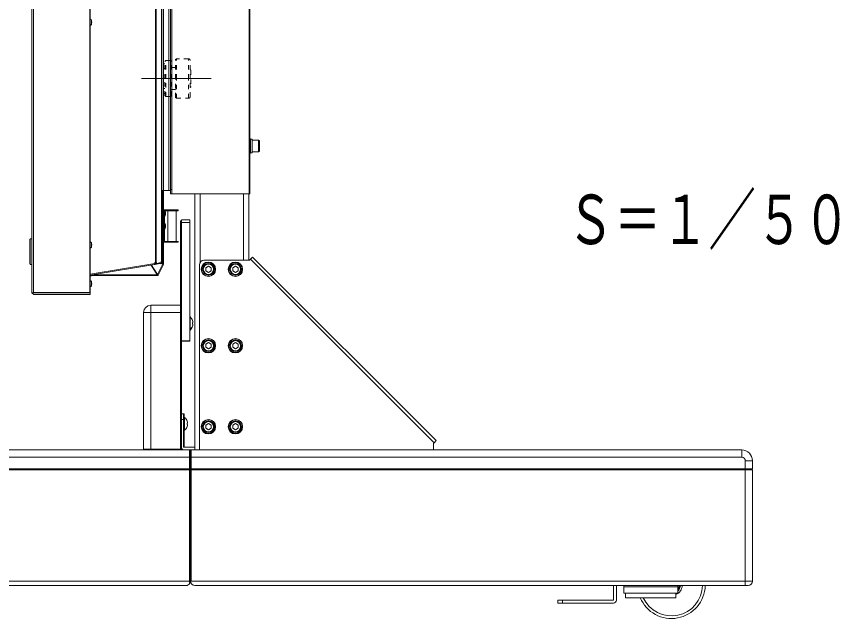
# Model space of a CAD drawing. Units: millimetres, scale not verified. Extents: x -62 to 63, y -56 to 57.
# Drawn here: x 42.5 to 60.78, y -8.96 to 4.43 of the extents above; entities that cross this region are included whole.
import ezdxf
from ezdxf.enums import TextEntityAlignment as Align

# ---------------------------------------------------------------- set-up
doc = ezdxf.new("R2010")
doc.units = ezdxf.units.MM
doc.header["$LTSCALE"] = 0.125
doc.linetypes.add('USER1', pattern=[0.8, 0.45, -0.05, 0.1, -0.05, 0.1, -0.05])
doc.linetypes.add('USER2', pattern=[50.8, 31.75, -6.35, 6.35, -6.35])
doc.layers.add('0-3_TOUROKU', color=7, linetype='Continuous')
doc.layers.add('0-5_GAIKEI', color=1, linetype='Continuous', lineweight=18)
doc.styles.add('ＭＳ ゴシック', font='')
doc.styles.get('ＭＳ ゴシック').set_extended_font_data('MS Gothic')

msp = doc.modelspace()

# ---------------------------------------------------------------- linework, layer by layer
at = {"layer": '0-5_GAIKEI', "color": 7}
for p, q in [((42.8337, -1.707), (42.8337, 37.805)), ((44.1237, -1.707), (44.1237, 37.805)), ((44.1337, 37.815), (44.1337, -1.717)), ((45.5857, -1.0438), (45.5857, 37.1419)), ((45.7199, -1.0209), (45.7199, 37.119)), ((45.7257, 37.119), (45.7257, -1.0209)), ((47.6847, 19.087), (47.6847, 0.483)), ((45.7607, 0.559), (45.7607, 18.983)), ((45.9207, 0.583), (45.9207, 18.983)), ((47.6927, 1.709), (47.6847, 1.709)), ((47.7061, 1.703), (47.6927, 1.703)), ((47.7327, 1.703), (47.7194, 1.703)), ((47.7327, 1.703), (47.7327, 1.395)), ((47.8767, 1.679), (47.7327, 1.679)), ((47.8927, 1.663), (47.8767, 1.679)), ((47.8767, 1.679), (47.8767, 1.549)), ((47.8927, 1.663), (47.8927, 1.549)), ((47.8767, 1.549), (47.8767, 1.419)), ((47.8927, 1.549), (47.8927, 1.435)), ((47.6927, 1.395), (47.7327, 1.395)), ((47.7327, 1.419), (47.8767, 1.419)), ((47.8767, 1.419), (47.8927, 1.435)), ((45.7257, 0.559), (45.7607, 0.559)), ((45.7457, 0.119), (45.7457, 0.559)), ((45.7657, 0.559), (45.7657, 0.119)), ((45.8807, 0.559), (45.9207, 0.559)), ((45.9207, 0.483), (45.9207, 0.583)), ((45.9447, 0.583), (45.9447, 0.483)), ((45.9447, 0.483), (45.9207, 0.483)), ((45.9447, 0.483), (45.9207, 0.483)), ((46.4607, -5.207), (46.4607, 0.483)), ((46.5807, -1.031), (46.5807, 0.483)), ((47.5407, -0.991), (47.5407, 0.483)), ((47.6607, -0.991), (47.6607, 0.483)), ((47.6847, 0.483), (47.6647, 0.483)), ((45.7577, 0.119), (45.7417, 0.119)), ((45.7773, 0.119), (45.7577, 0.119)), ((45.7577, -0.021), (45.7577, 0.119)), ((45.7577, 0.049), (45.7577, 0.119)), ((45.7577, -0.021), (45.7577, 0.049)), ((45.7773, -0.021), (45.7773, 0.119)), ((45.7877, 0.129), (45.7857, 0.129)), ((45.7877, 0.129), (45.8277, 0.129)), ((45.7877, 0.1169), (45.7877, 0.129)), ((45.8277, 0.109), (45.7978, 0.109)), ((45.8022, -0.0024), (45.8022, 0.1005)), ((45.8732, 0.129), (45.8277, 0.129)), ((45.8277, 0.129), (45.8277, 0.109)), ((45.8277, 0.109), (45.8732, 0.109)), ((45.8622, 0.109), (45.8622, -0.571)), ((46.0857, 0.129), (45.8732, 0.129)), ((45.8732, 0.129), (45.8732, 0.109)), ((46.0857, 0.109), (45.8732, 0.109)), ((46.0457, -0.571), (46.0457, 0.109)), ((46.0857, 0.109), (46.0857, 0.129)), ((45.7417, -0.021), (45.7577, -0.021)), ((45.7457, -1.0691), (45.7457, -0.021)), ((45.7577, -0.021), (45.7773, -0.021)), ((45.7657, -0.021), (45.7657, -1.073)), ((45.7773, -0.161), (45.7657, -0.161)), ((45.7773, -0.301), (45.7773, -0.161)), ((45.7857, -0.1624), (45.7857, -0.0196)), ((45.8022, -0.2824), (45.8022, -0.1795)), ((46.1427, -0.111), (46.1607, -0.111)), ((46.1427, -1.9929), (46.1427, -0.111)), ((46.1607, -0.151), (46.1607, -0.091)), ((46.3447, -0.091), (46.1607, -0.091)), ((46.1607, -0.151), (46.1607, -2.0788)), ((46.3447, -0.151), (46.1607, -0.151)), ((46.3447, -0.151), (46.3447, -0.091)), ((46.3447, -0.151), (46.3447, -2.781)), ((45.7657, -0.301), (45.7773, -0.301)), ((45.7857, -0.571), (45.7857, -0.2996)), ((45.7877, -0.571), (45.7857, -0.571)), ((45.7877, -0.591), (45.7857, -0.591)), ((45.7877, -0.591), (45.7877, -0.571)), ((45.8277, -0.591), (45.7877, -0.591)), ((45.8732, -0.571), (45.8277, -0.571)), ((45.8277, -0.591), (45.8732, -0.591)), ((45.8732, -0.571), (46.0857, -0.571)), ((45.8732, -0.571), (45.8732, -0.591)), ((45.8732, -0.591), (46.0857, -0.591)), ((46.0857, -0.591), (46.0857, -0.571)), ((44.1337, -1.3024), (45.5724, -1.0642)), ((45.5641, -1.0858), (44.1337, -1.3226)), ((45.6273, -1.3098), (45.4958, -1.0972)), ((45.5596, -1.0866), (45.5641, -1.0858)), ((45.5641, -1.0858), (45.5762, -1.0838)), ((45.5724, -1.0439), (45.5729, -1.0438)), ((45.5724, -1.0642), (45.5762, -1.0636)), ((45.5799, -1.063), (45.5762, -1.0636)), ((45.5762, -1.0838), (45.5762, -1.0636)), ((45.5799, -1.0832), (45.5762, -1.0838)), ((45.5799, -1.063), (45.5965, -1.0602)), ((45.5799, -1.063), (45.5799, -1.0832)), ((45.5799, -1.0832), (45.5965, -1.0805)), ((45.5999, -1.0438), (45.5857, -1.0438)), ((45.5965, -1.0602), (45.601, -1.0595)), ((45.5965, -1.0805), (45.5965, -1.0602)), ((45.5965, -1.0805), (45.602, -1.0796)), ((45.5999, -1.0438), (45.6093, -1.0438)), ((45.601, -1.0438), (45.601, -1.0595)), ((45.6927, -1.0646), (45.602, -1.0796)), ((45.6273, -1.3098), (45.7457, -1.073)), ((45.7636, -1.0819), (45.6436, -1.3219)), ((45.6865, -1.0656), (45.6796, -1.0667)), ((45.6949, -1.0642), (45.6927, -1.0646)), ((45.709, -1.0619), (45.6949, -1.0642)), ((45.6949, -1.0642), (45.6949, -1.0641)), ((45.7199, -1.0209), (45.7104, -1.0209)), ((45.7104, -1.0209), (45.7104, -1.0437)), ((45.7198, -1.0563), (45.7439, -1.0753)), ((45.7257, -1.0209), (45.7199, -1.0209)), ((45.7457, -1.0691), (45.7234, -1.0515)), ((45.7237, -1.0594), (45.7317, -1.0581)), ((45.7257, -1.0209), (45.7257, -1.0421)), ((45.7439, -1.0753), (45.7457, -1.073)), ((45.7476, -1.0706), (45.7457, -1.0691)), ((45.7457, -1.073), (45.7476, -1.0706)), ((45.7636, -1.0819), (45.7457, -1.073)), ((45.7457, -1.073), (45.7657, -1.073)), ((46.5607, -1.091), (46.5607, -5.207)), ((47.6962, -0.9655), (47.7414, -0.9202)), ((47.7414, -0.9202), (51.8214, -5.0002)), ((45.4894, -1.0982), (45.6222, -1.313)), ((45.5072, -1.1155), (45.5008, -1.1166)), ((46.631, -1.1826), (46.6069, -1.1826)), ((46.6318, -1.1742), (46.6076, -1.1742)), ((46.7607, -1.1217), (46.7007, -1.1563)), ((46.7007, -1.1563), (46.7007, -1.2256)), ((46.8207, -1.1563), (46.7607, -1.1217)), ((47.2318, -1.1742), (47.2076, -1.1742)), ((44.1939, -1.333), (44.1337, -1.3429)), ((45.6257, -1.333), (44.1337, -1.333)), ((44.1353, -1.441), (44.1337, -1.441)), ((44.1353, -1.581), (44.1353, -1.441)), ((44.1602, -1.5624), (44.1602, -1.4595)), ((44.1922, -1.313), (45.6222, -1.313)), ((45.6222, -1.313), (45.6232, -1.3145)), ((45.6232, -1.3145), (45.6257, -1.313)), ((45.6257, -1.313), (45.6283, -1.3114)), ((45.6257, -1.333), (45.6257, -1.313)), ((45.6257, -1.313), (45.6436, -1.3219)), ((45.6283, -1.3114), (45.6273, -1.3098)), ((44.1337, -1.581), (44.1353, -1.581)), ((42.8337, -1.707), (42.8366, -1.7099)), ((42.8366, -1.7139), (42.8708, -1.748)), ((42.8537, -1.727), (42.8737, -1.747)), ((44.1337, -1.747), (42.8737, -1.747)), ((42.8779, -1.751), (44.1237, -1.751)), ((44.1337, -1.717), (44.1337, -1.747)), ((45.4807, -1.9909), (46.1407, -1.9909)), ((46.1407, -1.9909), (46.1607, -2.0109)), ((46.1407, -2.1509), (46.1407, -1.9909)), ((45.3207, -5.187), (45.3207, -2.1509)), ((45.4807, -2.1509), (46.1407, -2.1509)), ((45.4807, -2.1509), (45.4807, -5.187)), ((46.1407, -2.1509), (46.1607, -2.1509)), ((46.1607, -2.0788), (46.1607, -2.1509)), ((46.1607, -2.1509), (46.1607, -5.187)), ((46.3527, -2.251), (46.3447, -2.251)), ((46.3527, -2.251), (46.3527, -2.391)), ((46.4065, -2.3283), (46.4072, -2.328)), ((46.4065, -2.3739), (46.4168, -2.3739)), ((46.3447, -2.531), (46.3527, -2.531)), ((46.3527, -2.391), (46.3527, -2.531)), ((46.3992, -2.474), (46.3986, -2.4737)), ((46.4065, -2.408), (46.4168, -2.408)), ((46.4072, -2.454), (46.4065, -2.4536)), ((46.4072, -2.3939), (46.4088, -2.3939)), ((46.1607, -2.781), (46.3447, -2.781)), ((46.3447, -2.791), (46.1607, -2.791)), ((46.3447, -2.781), (46.3447, -2.791)), ((46.631, -2.8826), (46.6069, -2.8826)), ((46.6318, -2.8742), (46.6076, -2.8742)), ((46.1607, -4.407), (46.2047, -4.407)), ((46.1607, -4.407), (46.2047, -4.407)), ((46.2047, -4.527), (46.1607, -4.527)), ((46.2047, -4.407), (46.2047, -4.527)), ((46.2047, -4.407), (46.2247, -4.407)), ((46.2247, -4.527), (46.2047, -4.527)), ((46.2247, -4.407), (46.2247, -4.527)), ((46.233, -4.487), (46.2247, -4.487)), ((46.2247, -5.143), (46.2247, -4.527)), ((46.233, -4.487), (46.233, -4.627)), ((46.2868, -4.5643), (46.2875, -4.564)), ((46.233, -4.627), (46.233, -4.767)), ((46.2868, -4.6099), (46.2971, -4.6099)), ((46.2868, -4.644), (46.2971, -4.644)), ((46.2875, -4.69), (46.2868, -4.6896)), ((46.631, -4.6826), (46.6069, -4.6826)), ((46.6318, -4.6742), (46.6076, -4.6742)), ((46.2247, -4.767), (46.233, -4.767)), ((51.7607, -5.061), (51.7762, -5.0455)), ((51.7607, -5.207), (51.7607, -5.061)), ((51.8214, -5.0002), (51.7762, -5.0455)), ((30.256, -5.207), (46.3407, -5.207)), ((45.3207, -5.187), (45.4807, -5.187)), ((45.3407, -5.207), (45.3207, -5.187)), ((45.4807, -5.187), (45.4807, -5.207)), ((46.1507, -5.197), (46.1407, -5.187)), ((46.1407, -5.207), (46.1507, -5.197)), ((46.1607, -5.187), (46.1507, -5.197)), ((46.2047, -5.143), (46.2247, -5.143)), ((46.2247, -5.143), (46.4607, -5.143)), ((46.2247, -5.143), (46.4607, -5.143)), ((46.3407, -5.367), (46.3407, -5.207)), ((46.3407, -5.207), (46.3807, -5.207)), ((46.3407, -5.207), (46.3807, -5.207)), ((46.3607, -5.227), (46.3807, -5.207)), ((46.3607, -5.367), (46.3607, -5.227)), ((46.3807, -5.207), (46.4607, -5.207)), ((46.3807, -5.207), (58.6107, -5.207)), ((46.3807, -5.207), (46.3807, -5.367)), ((51.7607, -5.207), (51.8007, -5.207)), ((51.9407, -5.207), (51.8007, -5.207)), ((58.6107, -5.207), (58.6107, -5.367)), ((46.3607, -5.367), (46.3407, -5.367)), ((46.3407, -5.627), (46.3407, -5.367)), ((46.3607, -5.367), (46.3607, -5.627)), ((46.3807, -5.367), (46.3607, -5.367)), ((46.3607, -5.627), (46.3607, -5.367)), ((46.3807, -5.367), (46.3807, -5.627)), ((58.6907, -5.627), (58.6907, -5.447)), ((58.8507, -5.447), (58.6907, -5.447)), ((58.8507, -5.447), (58.8507, -5.627)), ((46.3607, -5.627), (46.3407, -5.627)), ((46.3407, -5.647), (46.3607, -5.647)), ((46.3607, -5.627), (46.3607, -5.6466)), ((46.3607, -5.647), (46.3607, -5.627)), ((46.3807, -5.627), (46.3607, -5.627)), ((46.3807, -5.647), (46.3607, -5.647)), ((58.6907, -5.647), (58.8507, -5.647)), ((58.8107, -5.647), (58.8107, -5.627)), ((58.8507, -5.647), (58.8507, -8.123)), ((46.2607, -8.223), (30.2596, -8.223)), ((33.0187, -8.223), (46.2607, -8.223)), ((46.3807, -8.123), (46.3607, -8.123)), ((55.7627, -8.223), (46.4607, -8.223)), ((58.6907, -8.223), (46.4607, -8.223)), ((58.4707, -8.223), (57.8005, -8.223)), ((58.6907, -8.123), (58.8507, -8.123)), ((58.6907, -8.223), (58.6907, -8.123)), ((58.7507, -8.223), (58.6907, -8.223))]:
    msp.add_line(p, q, dxfattribs=at)
at = {"layer": '0-5_GAIKEI'}
for p, q in [((42.8708, -1.7099), (42.8708, 37.808)), ((44.1353, 4.369), (44.1337, 4.369)), ((44.1337, 4.229), (44.1353, 4.229)), ((44.1353, 4.229), (44.1353, 4.369)), ((44.1602, 4.2476), (44.1602, 4.3505)), ((42.8037, -0.5233), (42.7937, -0.5233)), ((42.7937, -1.0731), (42.7937, -0.5233)), ((42.8037, -0.5133), (42.8037, -1.0835)), ((42.8337, -0.5133), (42.8037, -0.5133)), ((44.1353, -0.581), (44.1337, -0.581)), ((44.1337, -0.721), (44.1353, -0.721)), ((44.1353, -0.721), (44.1353, -0.581)), ((44.1602, -0.7024), (44.1602, -0.5995)), ((42.7937, -1.0731), (42.8037, -1.0731)), ((42.8337, -1.0835), (42.8037, -1.0835)), ((51.7762, -5.0455), (47.6962, -0.9655)), ((46.7007, -1.2256), (46.7607, -1.2602)), ((46.7607, -1.2602), (46.8207, -1.2256)), ((46.8207, -1.2256), (46.8207, -1.1563)), ((47.231, -1.1826), (47.2069, -1.1826)), ((47.3007, -1.1563), (47.3007, -1.2256)), ((47.3007, -1.2256), (47.3607, -1.2602)), ((47.3607, -1.2602), (47.4207, -1.2256)), ((47.4207, -1.2256), (47.4207, -1.1563)), ((42.8537, -1.727), (42.8708, -1.7099)), ((42.8779, -1.707), (44.1237, -1.707)), ((46.7607, -2.8217), (46.7007, -2.8563)), ((46.7607, -2.8217), (46.7007, -2.8563)), ((46.7007, -2.8563), (46.7007, -2.9256)), ((46.7007, -2.8563), (46.7007, -2.9256)), ((46.7007, -2.9256), (46.7607, -2.9602)), ((46.7007, -2.9256), (46.7607, -2.9602)), ((46.8207, -2.8563), (46.7607, -2.8217)), ((46.8207, -2.8563), (46.7607, -2.8217)), ((46.7607, -2.9602), (46.8207, -2.9256)), ((46.8207, -2.9256), (46.8207, -2.8563)), ((47.231, -2.8826), (47.2069, -2.8826)), ((47.2318, -2.8742), (47.2076, -2.8742)), ((47.3007, -2.9256), (47.3607, -2.9602)), ((47.4207, -2.8563), (47.3607, -2.8217)), ((47.3607, -2.9602), (47.4207, -2.9256)), ((47.4207, -2.9256), (47.4207, -2.8563)), ((46.7607, -4.6217), (46.7007, -4.6563)), ((46.7007, -4.6563), (46.7007, -4.7256)), ((46.7007, -4.7256), (46.7607, -4.7602)), ((46.7607, -4.7602), (46.8207, -4.7256)), ((47.231, -4.6826), (47.2069, -4.6826)), ((47.2318, -4.6742), (47.2076, -4.6742)), ((47.3607, -4.6217), (47.3007, -4.6563)), ((47.3007, -4.6563), (47.3007, -4.7256)), ((47.3007, -4.7256), (47.3607, -4.7602)), ((47.4207, -4.6563), (47.3607, -4.6217)), ((47.3607, -4.7602), (47.4207, -4.7256)), ((47.4207, -4.7256), (47.4207, -4.6563)), ((46.3407, -5.367), (30.256, -5.367)), ((58.6107, -5.367), (46.3807, -5.367)), ((46.3407, -5.647), (30.0344, -5.647)), ((46.3407, -5.627), (30.0387, -5.627)), ((46.3407, -8.123), (46.3407, -5.647)), ((46.3607, -5.647), (46.3607, -8.123)), ((46.3607, -8.123), (46.3607, -5.647)), ((58.6907, -5.627), (46.3807, -5.627)), ((30.3359, -8.123), (46.3407, -8.123)), ((46.3807, -8.123), (58.6907, -8.123)), ((55.8267, -8.547), (55.8267, -8.223)), ((55.9947, -8.223), (55.8267, -8.223)), ((55.9907, -8.251), (55.9907, -8.391)), ((57.1907, -8.251), (55.9907, -8.251)), ((57.1907, -8.391), (55.9907, -8.391)), ((56.0307, -8.391), (56.0307, -8.491)), ((57.1507, -8.491), (57.1507, -8.391)), ((57.1907, -8.391), (57.1907, -8.251)), ((54.5267, -8.547), (54.6267, -8.547)), ((54.5267, -8.611), (54.5267, -8.547)), ((57.1507, -8.491), (56.0307, -8.491)), ((54.6267, -8.611), (54.5267, -8.611))]:
    msp.add_line(p, q, dxfattribs=at)
at = {"layer": '0-5_GAIKEI', "linetype": 'USER1'}
for p, q in [((46.0497, 3.489), (46.0297, 3.469)), ((46.0497, 3.049), (46.0497, 3.489)), ((46.3157, 3.489), (46.0497, 3.489)), ((46.3157, 3.049), (46.3157, 3.489)), ((45.7957, 3.379), (45.7657, 3.379)), ((45.8157, 3.449), (45.7957, 3.429)), ((45.7957, 3.049), (45.7957, 3.429)), ((45.9157, 3.449), (45.8157, 3.449)), ((45.8157, 3.049), (45.8157, 3.449)), ((45.9157, 3.049), (45.9157, 3.449)), ((45.9357, 3.429), (45.9157, 3.449)), ((45.9357, 3.049), (45.9357, 3.429)), ((45.9397, 3.293), (45.9357, 3.297)), ((46.0257, 3.293), (45.9397, 3.293)), ((46.0297, 3.297), (46.0257, 3.293)), ((46.0297, 3.049), (46.0297, 3.469)), ((46.3557, 3.049), (46.3557, 3.449)), ((45.7957, 3.269), (45.7657, 3.269)), ((46.3717, 3.229), (46.3717, 2.869)), ((45.7957, 2.669), (45.7957, 3.049)), ((45.8157, 2.649), (45.8157, 3.049)), ((45.9157, 2.649), (45.9157, 3.049)), ((46.0297, 2.629), (46.0297, 3.049)), ((46.0497, 2.609), (46.0497, 3.049)), ((46.3557, 2.649), (46.3557, 3.049)), ((45.7657, 2.829), (45.7957, 2.829)), ((45.9357, 2.801), (45.9397, 2.805)), ((45.9397, 2.805), (46.0257, 2.805)), ((46.0257, 2.805), (46.0297, 2.801)), ((45.7657, 2.719), (45.7957, 2.719)), ((45.7957, 2.669), (45.8157, 2.649)), ((45.8157, 2.649), (45.9157, 2.649)), ((46.0297, 2.629), (46.0497, 2.609))]:
    msp.add_line(p, q, dxfattribs=at)
at = {"layer": '0-5_GAIKEI', "linetype": 'USER2'}
msp.add_line((45.2753, 3.049), (46.824, 3.049), dxfattribs=at)
at = {"layer": '0-5_GAIKEI', "color": 7}
for points in [[(42.8366, 37.808), (42.8366, -1.7099), (42.8537, -1.727)], [(45.5857, 37.1419), (45.5999, 37.1419), (45.5999, -1.0438)], [(45.9447, 0.483), (47.6647, 0.483), (47.6647, 19.087), (45.9447, 19.087), (45.9447, 19.423), (45.9207, 19.423)], [(45.7607, 0.559), (45.8807, 0.559), (45.8807, 18.983)], [(45.9207, 0.583), (45.9447, 0.583), (45.9447, 18.983), (45.9207, 18.983)], [(47.6847, 1.389), (47.6927, 1.389), (47.6927, 1.709)], [(45.7417, 0.049), (45.7417, 0.149), (45.7257, 0.149)], [(45.7257, -0.051), (45.7417, -0.051), (45.7417, 0.049)], [(45.7877, -0.571), (45.8277, -0.571), (45.8277, -0.591)], [(45.5857, -1.0438), (45.5724, -1.0438), (45.5724, -1.0642)], [(45.6093, -1.0438), (45.6093, -1.0604), (45.7104, -1.0437)], [(46.6607, -0.991), (47.6707, -0.991), (47.6962, -0.9655)], [(47.4207, -1.1563), (47.3607, -1.1217), (47.3007, -1.1563)], [(45.4807, -1.9909), (45.4807, -2.1509), (45.3207, -2.1509)], [(45.4807, -5.187), (46.1407, -5.187), (46.1407, -2.1509)], [(46.2047, -5.143), (46.2047, -4.527), (46.1607, -4.527)], [(46.3407, -5.207), (46.3607, -5.227), (46.3607, -5.367)], [(58.6907, -5.647), (58.6907, -5.627), (58.8507, -5.627)]]:
    msp.add_lwpolyline(points, dxfattribs=at)
at = {"layer": '0-5_GAIKEI'}
for points in [[(44.1237, 37.805), (42.8779, 37.805), (42.8779, -1.707)], [(46.7607, -2.9602), (46.8207, -2.9256), (46.8207, -2.8563)], [(47.3607, -2.8217), (47.3007, -2.8563), (47.3007, -2.9256)], [(46.8207, -4.7256), (46.8207, -4.6563), (46.7607, -4.6217)], [(58.6907, -8.123), (58.6907, -5.647), (46.3807, -5.647), (46.3807, -8.123)], [(55.7627, -8.223), (55.7627, -8.547), (54.6267, -8.547), (54.6267, -8.611), (55.7627, -8.611)]]:
    msp.add_lwpolyline(points, dxfattribs=at)
at = {"layer": '0-5_GAIKEI', "linetype": 'USER1'}
for points in [[(45.9157, 2.649), (45.9357, 2.669), (45.9357, 3.049)], [(46.0497, 2.609), (46.3157, 2.609), (46.3157, 3.049)]]:
    msp.add_lwpolyline(points, dxfattribs=at)
at = {"layer": '0-5_GAIKEI'}
for centre, radius in [((46.7607, -1.191), 0.16), ((46.7607, -1.191), 0.13), ((46.7607, -1.191), 0.114), ((47.3607, -1.191), 0.16), ((47.3607, -1.191), 0.13), ((47.3607, -1.191), 0.114), ((46.7607, -2.891), 0.16), ((47.3607, -2.891), 0.16), ((46.7607, -2.891), 0.13), ((46.7607, -2.891), 0.13), ((46.7607, -2.891), 0.114), ((46.7607, -2.891), 0.114), ((47.3607, -2.891), 0.13), ((47.3607, -2.891), 0.114), ((46.7607, -4.691), 0.16), ((46.7607, -4.691), 0.13), ((47.3607, -4.691), 0.16), ((47.3607, -4.691), 0.13), ((46.7607, -4.691), 0.114), ((47.3607, -4.691), 0.114)]:
    msp.add_circle(centre, radius, dxfattribs=at)
for centre, radius, start, end in [((44.1353, 4.343), 0.026, 16.60155, 90), ((44.1353, 4.255), 0.026, 270, 343.39845), ((43.9877, 4.299), 0.18, 0, 16.60155), ((43.9877, 4.299), 0.18, 343.39845, 0), ((44.1353, -0.607), 0.026, 16.60155, 90), ((44.1353, -0.695), 0.026, 270, 343.39845), ((43.9877, -0.651), 0.18, 0, 16.60155), ((43.9877, -0.651), 0.18, 343.39845, 0), ((46.7607, -1.191), 0.154, 176.87658, 173.74383), ((47.3607, -1.191), 0.154, 176.87658, 173.74383), ((47.3607, -1.191), 0.154, 173.74383, 176.87658), ((42.8779, -1.717), 0.01, 90, 135), ((46.7607, -2.891), 0.154, 176.87658, 173.74383), ((47.3607, -2.891), 0.154, 176.87658, 173.74383), ((47.3607, -2.891), 0.154, 173.74383, 176.87658), ((46.7607, -4.691), 0.154, 176.87658, 173.74383), ((47.3607, -4.691), 0.154, 176.87658, 173.74383), ((47.3607, -4.691), 0.154, 173.74383, 176.87658), ((56.0907, -8.251), 0.1, 163.73979, 180), ((57.0507, -8.205), 0.75, 202.4163, 358.62477), ((57.0507, -8.205), 0.69, 204.48738, 358.50507), ((57.0507, -8.205), 0.24, 294.62432, 355.69878), ((57.0907, -8.251), 0.1, 0, 16.26021), ((57.0507, -8.205), 0.2, 314.427, 354.83243), ((57.0507, -8.205), 0.18, 321.05756, 354.26083), ((57.0507, -8.205), 0.156, 333.82305, 353.36688), ((55.7627, -8.547), 0.064, 270, 0)]:
    msp.add_arc(centre, radius, start, end, dxfattribs=at)
at = {"layer": '0-5_GAIKEI', "linetype": 'USER1'}
for centre, radius, start, end in [((46.3157, 3.449), 0.04, 0, 90), ((46.1867, 3.1083), 0.2209, 33.12417, 40.08823), ((46.1867, 2.9897), 0.2209, 319.91177, 326.87583), ((46.3157, 2.649), 0.04, 270, 0)]:
    msp.add_arc(centre, radius, start, end, dxfattribs=at)
at = {"layer": '0-5_GAIKEI', "color": 7}
for centre, radius, start, end in [((45.5897, 0.579), 0.18, 347.89851, 353.62063), ((45.7857, 0.109), 0.02, 90, 150), ((45.7773, 0.093), 0.026, 16.60155, 90), ((45.6297, 0.049), 0.18, 0, 16.60155), ((45.6297, 0.049), 0.18, 343.39845, 0), ((45.7773, 0.005), 0.026, 270, 343.39845), ((45.7773, -0.187), 0.026, 16.60155, 90), ((45.6297, -0.231), 0.18, 0, 16.60155), ((45.7773, -0.275), 0.026, 270, 343.39845), ((45.6297, -0.231), 0.18, 343.39845, 0), ((45.7857, -0.571), 0.02, 180, 270), ((45.7057, -1.0421), 0.02, 279.4, 0), ((45.7457, -1.073), 0.02, 333.43495, 0), ((46.6607, -1.091), 0.1, 90, 180), ((46.7607, -1.191), 0.154, 173.74383, 176.87658), ((44.1353, -1.467), 0.026, 16.60155, 90), ((43.9877, -1.511), 0.18, 0, 16.60155), ((45.6257, -1.313), 0.02, 270, 333.43495), ((44.1353, -1.555), 0.026, 270, 343.39845), ((43.9877, -1.511), 0.18, 343.39845, 0), ((42.8437, -1.7068), 0.01, 180, 225), ((42.8779, -1.741), 0.01, 225, 270), ((44.1237, -1.717), 0.01, 0, 90), ((44.1237, -1.741), 0.01, 270, 323.1301), ((45.4807, -2.1509), 0.16, 90, 180), ((46.2364, -2.391), 0.182, 20.25225, 50.28486), ((46.2364, -2.391), 0.1812, 5.39644, 20.22546), ((46.2284, -2.411), 0.182, 309.71514, 339.74775), ((46.2364, -2.391), 0.182, 309.71514, 339.74775), ((46.2364, -2.391), 0.1812, 339.77454, 354.60355), ((46.2284, -2.411), 0.1812, 5.39644, 10.06748), ((46.7607, -2.891), 0.154, 173.74383, 176.87658), ((46.1167, -4.627), 0.182, 20.25225, 50.28486), ((46.1167, -4.627), 0.1812, 5.39644, 20.22546), ((46.1167, -4.627), 0.182, 309.71514, 339.74775), ((46.1167, -4.627), 0.1812, 339.77454, 354.60355), ((46.7607, -4.691), 0.154, 173.74383, 176.87658), ((46.2047, -5.143), 0.064, 225, 270), ((46.2247, -5.143), 0.064, 180, 270), ((58.6107, -5.447), 0.24, 0, 90), ((58.6107, -5.447), 0.08, 0, 90), ((46.2607, -8.123), 0.1, 270, 334.15807), ((46.4407, -8.123), 0.1, 180, 205.84193), ((46.2607, -8.123), 0.1, 334.15807, 359.78643), ((46.2607, -8.123), 0.1, 359.78643, 0), ((46.4607, -8.123), 0.1, 180, 270), ((58.7507, -8.123), 0.1, 270, 0)]:
    msp.add_arc(centre, radius, start, end, dxfattribs=at)
for centre, major_axis, ratio, start_param, end_param in [((47.7194, 1.549), (0.2447, 0), 0.629325, 1.5707963, 1.6799871), ((47.7061, 1.549), (0.2447, 0), 0.629325, 1.5707963, 1.6253103), ((47.7061, 1.549), (0.2447, 0), 0.629325, 1.5435495, 1.5707963), ((45.5641, -1.0656), (0.0007, 0.0203), 0.406421, 3.2225409, 4.7933372), ((45.601, -1.0595), (-0.0005, 0.0202), 0.41026, 3.1994662, 4.6545154), ((45.6904, -1.0447), (0.0133, 0.0157), 0.952376, 3.9848644, 5.4399136), ((46.2449, -2.391), (0, 0.181), 0.896486, 4.6180919, 4.8066861), ((46.1252, -4.627), (0, 0.181), 0.896486, 4.6180919, 4.8066861)]:
    msp.add_ellipse(centre, major_axis=major_axis, ratio=ratio, start_param=start_param, end_param=end_param, dxfattribs=at)

# ---------------------------------------------------------------- texts
at = {"layer": '0-3_TOUROKU', "style": 'ＭＳ ゴシック', "width": 0.7}
msp.add_text('Ｓ＝１／５０', height=1.1, dxfattribs=at).set_placement((54.7235, -0.9616), align=Align.BOTTOM_LEFT)

doc.saveas('drawing.dxf')
